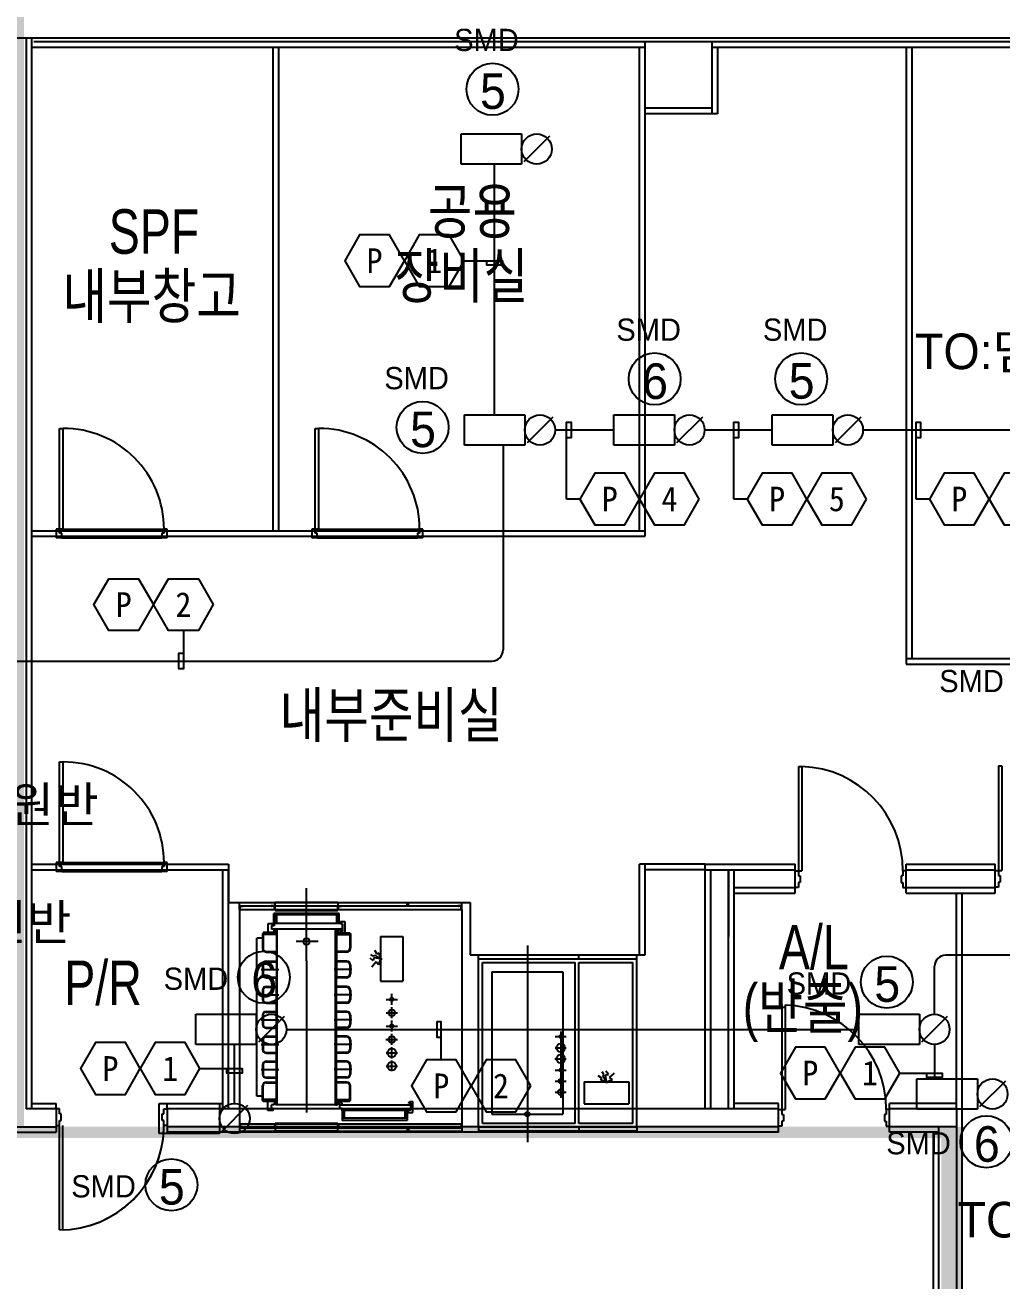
# Model space of a CAD drawing. Header units: millimetres. Extents: x 118559 to 211622, y 1329 to 63037.
# Drawn here: x 161051 to 169840, y 40748 to 52041 of the extents above; entities that cross this region are included whole.
import ezdxf
from ezdxf.enums import TextEntityAlignment as Align

# ---------------------------------------------------------------- set-up
doc = ezdxf.new("R2010")
doc.units = ezdxf.units.MM
doc.header["$LTSCALE"] = 120
doc.linetypes.add('HIDDENX2', pattern=[0.75, 0.5, -0.25])
for name, color, linetype in [('1구역', 41, 'Continuous'), ('ARCH', 9, 'Continuous'), ('DAMPER', 2, 'Continuous'), ('fire', 2, 'Continuous'), ('fire-l', 4, 'Continuous'), ('smd-f', 2, 'Continuous')]:
    doc.layers.add(name, color=color, linetype=linetype)
doc.styles.add('GHD', font='')
doc.styles.add('ghs', font='')
doc.styles.add('TT', font='')
doc.styles.add('돋움', font='')
doc.styles.get('GHD').set_extended_font_data('Dotum')
doc.styles.get('ghs').set_extended_font_data('Dotum')
doc.styles.get('TT').set_extended_font_data('Dotum')
doc.styles.get('돋움').set_extended_font_data('DotumChe')

# ---------------------------------------------------------------- blocks, each defined once
blk = doc.blocks.new('e-22-1')
at = {"layer": 'DAMPER'}
blk.add_line((-5, 1), (-1, 1), dxfattribs=at)
at = {"layer": 'fire'}
for p, q in [((-5, -1), (-5, 1)), ((-1, 1), (-1, -1)), ((0.85, 0.85), (-0.85, -0.85)), ((-1, -1), (-5, -1))]:
    blk.add_line(p, q, dxfattribs=at)
blk.add_circle((0, 0), 1, dxfattribs=at)

msp = doc.modelspace()

# ---------------------------------------------------------------- linework, layer by layer
at = {"layer": '1구역', "color": 4, "linetype": 'HIDDENX2', "ltscale": 7, "const_width": 100, "elevation": 0}
msp.add_lwpolyline([(177130.1, 40802.5), (179743.5, 40802.5), (179743.4, 44444), (194080.1, 44444.2), (194080.1, 46185.5), (200110.1, 46185.5), (200110.1, 52274.1), (160991.4, 52274.1), (160991.4, 42084.2), (169430.1, 42084.2), (169430.1, 35944.2), (167230.1, 35944.2), (167230.1, 31994.2), (177130, 31994.2), (177130.1, 40802.5)], dxfattribs=at)
at = {"layer": '1구역', "color": 3, "linetype": 'HIDDENX2', "ltscale": 7, "const_width": 100, "elevation": 0}
msp.add_lwpolyline([(153905.1, 44357), (157380.1, 44357), (157380.1, 42084.2), (169346.1, 42084.2), (169346.1, 35833), (167155.8, 35833), (167155.8, 32036.9), (160573.8, 32036.9), (160573.8, 35833), (153905.1, 35833)], close=True, dxfattribs=at)
at = {"layer": 'ARCH', "color": 9}
for p, q in [((176080.1, 51924.2, 0), (140630.1, 51924.1, 0)), ((176080.1, 51924.2, 0), (140630.1, 51924.1, 0)), ((161060.1, 51924.1, 0), (161060.1, 42294.2, 0)), ((161110.1, 42294.2, 0), (161110.1, 51924.1, 0)), ((161110.1, 51844.2, 0), (166630.1, 51844.2, 0)), ((161130.1, 51894.2, 0), (166630.1, 51894.2, 0)), ((163280.1, 51844.2, 0), (163280.1, 47494.2, 0)), ((163330.1, 51844.2, 0), (163330.1, 47494.2, 0)), ((166580.1, 47494.2, 0), (166580.1, 51844.2, 0)), ((166630.1, 47444.2, 0), (166630.1, 51894.2, 0)), ((166630.1, 51894.2, 0), (167230.1, 51894.2, 0)), ((166630.1, 51294.2, 0), (166630.1, 51894.2, 0)), ((166630.1, 51894.2, 0), (167230.1, 51894.2, 0)), ((166630.1, 51294.2, 0), (166630.1, 51894.2, 0)), ((167230.1, 51894.2, 0), (176530.1, 51894.2, 0)), ((167230.1, 51894.2, 0), (167230.1, 51244.2, 0)), ((167230.1, 51894.2, 0), (167230.1, 51294.2, 0)), ((167230.1, 51894.2, 0), (167230.1, 51294.2, 0)), ((167230.1, 51844.2, 0), (176530.1, 51844.2, 0)), ((167280.1, 51844.2, 0), (167280.1, 51244.2, 0)), ((168980.1, 51844.2, 0), (168980.1, 46294.2, 0)), ((169030.1, 51844.2, 0), (169030.1, 46344.2, 0)), ((167230.1, 51294.2, 0), (166630.1, 51294.2, 0)), ((167230.1, 51294.2, 0), (166630.1, 51294.2, 0)), ((167230.1, 51294.2, 0), (166630.1, 51294.2, 0)), ((167280.1, 51244.2, 0), (166630.1, 51244.2, 0)), ((161359.4, 47509.2, 0), (161359.4, 48414.5, 0)), ((161359.4, 48414.5, 0), (161394.7, 48414.5, 0)), ((161394.7, 47509.2, 0), (161394.7, 48414.5, 0)), ((163659.4, 47509.2, 0), (163659.4, 48414.5, 0)), ((163659.4, 48414.5, 0), (163694.7, 48414.5, 0)), ((163694.7, 47509.2, 0), (163694.7, 48414.5, 0)), ((161110.1, 47494.2, 0), (166630.1, 47494.2, 0)), ((161110.1, 47444.2, 0), (166630.1, 47444.2, 0)), ((161359.4, 47509.2, 0), (161330.1, 47509.2, 0)), ((161330.1, 47509.2, 0), (161330.1, 47429.2, 0)), ((161330.1, 47494.2, 0), (161330.1, 47444.2, 0)), ((161330.1, 47494.2, 0), (161330.1, 47444.2, 0)), ((161359.4, 47473.3, 0), (161359.4, 47509.2, 0)), ((161394.7, 47509.2, 0), (161359.4, 47509.2, 0)), ((161379.9, 47473.3, 0), (161359.4, 47473.3, 0)), ((161379.9, 47429.2, 0), (161379.9, 47473.3, 0)), ((161394.7, 47509.2, 0), (162300.7, 47509.2, 0)), ((162280.2, 47473.3, 0), (162280.2, 47429.2, 0)), ((162300.7, 47473.3, 0), (162280.2, 47473.3, 0)), ((162300.7, 47473.3, 0), (162280.2, 47473.3, 0)), ((162300.7, 47509.2, 0), (162300.7, 47473.3, 0)), ((162330.1, 47509.2, 0), (162300.7, 47509.2, 0)), ((162330.1, 47429.2, 0), (162330.1, 47509.2, 0)), ((162330.1, 47444.2, 0), (162330.1, 47494.2, 0)), ((163659.4, 47509.2, 0), (163630.1, 47509.2, 0)), ((163630.1, 47509.2, 0), (163630.1, 47429.2, 0)), ((163630.1, 47494.2, 0), (163630.1, 47444.2, 0)), ((163630.1, 47494.2, 0), (163630.1, 47444.2, 0)), ((163659.4, 47473.3, 0), (163659.4, 47509.2, 0)), ((163694.7, 47509.2, 0), (163659.4, 47509.2, 0)), ((163679.9, 47473.3, 0), (163659.4, 47473.3, 0)), ((163679.9, 47429.2, 0), (163679.9, 47473.3, 0)), ((163694.7, 47509.2, 0), (164600.7, 47509.2, 0)), ((164580.2, 47473.3, 0), (164580.2, 47429.2, 0)), ((164600.7, 47473.3, 0), (164580.2, 47473.3, 0)), ((164600.7, 47473.3, 0), (164580.2, 47473.3, 0)), ((164600.7, 47509.2, 0), (164600.7, 47473.3, 0)), ((164630.1, 47509.2, 0), (164600.7, 47509.2, 0)), ((164630.1, 47429.2, 0), (164630.1, 47509.2, 0)), ((164630.1, 47444.2, 0), (164630.1, 47494.2, 0)), ((161379.9, 47429.2, 0), (161330.1, 47429.2, 0)), ((161379.9, 47429.2, 0), (162280.2, 47429.2, 0)), ((162330.1, 47429.2, 0), (162280.2, 47429.2, 0)), ((163679.9, 47429.2, 0), (163630.1, 47429.2, 0)), ((163679.9, 47429.2, 0), (164580.2, 47429.2, 0)), ((164630.1, 47429.2, 0), (164580.2, 47429.2, 0)), ((168980.1, 46344.2, 0), (179840.1, 46344.2, 0)), ((168980.1, 46294.2, 0), (179840.1, 46294.2, 0)), ((161359.4, 44509.2, 0), (161359.4, 45414.5, 0)), ((161359.4, 45414.5, 0), (161394.7, 45414.5, 0)), ((161394.7, 44509.2, 0), (161394.7, 45414.5, 0)), ((168010.1, 45374.2, 0), (168010.1, 44434.2, 0)), ((168010.1, 45374.2, 0), (168040, 45374.2, 0)), ((168040, 45374.2, 0), (168040, 44434.2, 0)), ((169810.1, 45379.2, 0), (169810.1, 44439.2, 0)), ((169810.1, 45379.2, 0), (169840, 45379.2, 0)), ((169840, 45379.2, 0), (169840, 44439.2, 0)), ((161359.4, 44509.2, 0), (161330.1, 44509.2, 0)), ((161330.1, 44509.2, 0), (161330.1, 44429.2, 0)), ((161359.4, 44473.3, 0), (161359.4, 44509.2, 0)), ((161394.7, 44509.2, 0), (161359.4, 44509.2, 0)), ((161394.7, 44509.2, 0), (162300.7, 44509.2, 0)), ((162300.7, 44509.2, 0), (162300.7, 44473.3, 0)), ((162330.1, 44509.2, 0), (162300.7, 44509.2, 0)), ((162330.1, 44429.2, 0), (162330.1, 44509.2, 0)), ((161110.1, 44494.2, 0), (162880.1, 44494.2, 0)), ((161110.1, 44444.2, 0), (162880.1, 44444.2, 0)), ((161110.1, 44444.2, 0), (162880.1, 44444.2, 0)), ((161330.1, 44494.2, 0), (161330.1, 44444.2, 0)), ((161330.1, 44494.2, 0), (161330.1, 44444.2, 0)), ((161379.9, 44429.2, 0), (161330.1, 44429.2, 0)), ((161379.9, 44473.3, 0), (161359.4, 44473.3, 0)), ((161379.9, 44429.2, 0), (161379.9, 44473.3, 0)), ((161379.9, 44429.2, 0), (162280.2, 44429.2, 0)), ((162280.2, 44473.3, 0), (162280.2, 44429.2, 0)), ((162300.7, 44473.3, 0), (162280.2, 44473.3, 0)), ((162300.7, 44473.3, 0), (162280.2, 44473.3, 0)), ((162330.1, 44429.2, 0), (162280.2, 44429.2, 0)), ((162330.1, 44444.2, 0), (162330.1, 44494.2, 0)), ((162830.1, 42294.2, 0), (162830.1, 44444.2, 0)), ((162830.1, 42294.2, 0), (162830.1, 44444.2, 0)), ((162880.1, 44494.2, 0), (162880.1, 44152.2, 0)), ((162880.1, 42294.2, 0), (162880.1, 44444.2, 0)), ((166580.1, 43680.2, 0), (166580.1, 44494.2, 0)), ((166580.1, 43680.2, 0), (166580.1, 44494.2, 0)), ((167170.1, 44494.2, 0), (166580.1, 44494.2, 0)), ((166630.1, 43680.2, 0), (166630.1, 44494.2, 0)), ((166630.1, 43680.2, 0), (166630.1, 44494.2, 0)), ((166630.1, 43844.2, 0), (166630.1, 44444.2, 0)), ((166630.1, 43844.2, 0), (166630.1, 44444.2, 0)), ((167170.1, 44444.2, 0), (166630.1, 44444.2, 0)), ((167170.1, 44494.2, 0), (167980.1, 44494.2, 0)), ((167170.1, 42294.2, 0), (167170.1, 44494.2, 0)), ((167170.1, 44444.2, 0), (167980.1, 44444.2, 0)), ((167220.1, 42294.2, 0), (167220.1, 44444.2, 0)), ((167380.1, 42294.2, 0), (167380.1, 44444.2, 0)), ((167380.1, 44444.2, 0), (167380.1, 43844.2, 0)), ((167380.1, 44444.2, 0), (167380.1, 43844.2, 0)), ((167430.1, 42294.2, 0), (167430.1, 44444.2, 0)), ((167980.1, 44234.2, 0), (167980.1, 44494.2, 0)), ((167980.1, 44279.2, 0), (167980.1, 44439.2, 0)), ((167980.1, 44434.2, 0), (168010.1, 44434.2, 0)), ((168010.1, 44434.2, 0), (168040, 44434.2, 0)), ((168010.1, 44434.2, 0), (168010.1, 44389.2, 0)), ((168010.1, 44389.2, 0), (168025.1, 44389.2, 0)), ((168025.1, 44389.2, 0), (168025.1, 44329.2, 0)), ((168950.1, 44389.2, 0), (168935.1, 44389.2, 0)), ((168935.1, 44389.2, 0), (168935.1, 44329.2, 0)), ((168980.1, 44434.2, 0), (168950.1, 44434.2, 0)), ((168950.1, 44434.2, 0), (168950.1, 44389.2, 0)), ((168980.1, 44494.2, 0), (169780.1, 44494.2, 0)), ((168980.1, 44234.2, 0), (168980.1, 44494.2, 0)), ((168980.1, 44444.2, 0), (169780.1, 44444.2, 0)), ((168980.1, 44279.2, 0), (168980.1, 44439.2, 0)), ((169780.1, 44234.2, 0), (169780.1, 44494.2, 0)), ((169780.1, 44284.2, 0), (169780.1, 44444.2, 0)), ((169780.1, 44439.2, 0), (169810.1, 44439.2, 0)), ((169810.1, 44439.2, 0), (169840, 44439.2, 0)), ((169810.1, 44439.2, 0), (169810.1, 44394.2, 0)), ((169810.1, 44394.2, 0), (169825.1, 44394.2, 0)), ((169825.1, 44394.2, 0), (169825.1, 44334.2, 0)), ((163582.6, 43627.4, 0), (163582.6, 44278.3, 0)), ((167430.1, 44284.2, 0), (167980.1, 44284.2, 0)), ((168010.1, 44284.2, 0), (167980.1, 44284.2, 0)), ((168025.1, 44329.2, 0), (168010.1, 44329.2, 0)), ((168010.1, 44329.2, 0), (168010.1, 44284.2, 0)), ((168935.1, 44329.2, 0), (168950.1, 44329.2, 0)), ((168950.1, 44329.2, 0), (168950.1, 44284.2, 0)), ((168950.1, 44284.2, 0), (168980.1, 44284.2, 0)), ((168980.1, 44284.2, 0), (169780.1, 44284.2, 0)), ((169810.1, 44289.2, 0), (169780.1, 44289.2, 0)), ((169825.1, 44334.2, 0), (169810.1, 44334.2, 0)), ((169810.1, 44334.2, 0), (169810.1, 44289.2, 0)), ((167430.1, 44234.2, 0), (167980.1, 44234.2, 0)), ((168980.1, 44234.2, 0), (169780.1, 44234.2, 0)), ((169430.1, 42294.2, 0), (169430.1, 44234.2, 0)), ((169480.1, 44234.2, 0), (169480.1, 34894.2, 0)), ((162880.1, 44152.2, 0), (165055.1, 44152.2, 0)), ((162980.1, 44087.2, 0), (162980.1, 44152.2, 0)), ((162980.1, 44152.2, 0), (163300.1, 44152.2, 0)), ((162980.1, 44087.2, 0), (162980.1, 44122.2, 0)), ((162980.1, 44122.2, 0), (163015.1, 44122.2, 0)), ((162980.1, 44087.2, 0), (164980.1, 44087.2, 0)), ((162980.1, 44087.2, 0), (162980.1, 42159.2, 0)), ((162985.1, 44092.2, 0), (162985.1, 44117.2, 0)), ((162985.1, 44117.2, 0), (163010.1, 44117.2, 0)), ((163015.1, 44122.2, 0), (164930.1, 44122.2, 0)), ((163300.1, 44122.2, 0), (163265.1, 44122.2, 0)), ((163295.1, 44117.2, 0), (163270.1, 44117.2, 0)), ((163290.1, 43941.7, 0), (163290.1, 44051.7, 0)), ((163876.1, 44051.7, 0), (163290.1, 44051.7, 0)), ((163291.6, 43941.7, 0), (163291.6, 44050.2, 0)), ((163874.6, 44050.2, 0), (163291.6, 44050.2, 0)), ((163295.1, 44092.2, 0), (163295.1, 44117.2, 0)), ((163300.1, 44079.2, 0), (163300.1, 44152.2, 0)), ((163865.1, 44152.2, 0), (163300.1, 44152.2, 0)), ((163300.1, 44087.2, 0), (163300.1, 44122.2, 0)), ((163300.1, 44079.2, 0), (163865.1, 44079.2, 0)), ((163865.1, 44152.2, 0), (163865.1, 44079.2, 0)), ((163865.1, 44152.2, 0), (164487.6, 44152.2, 0)), ((163865.1, 44087.2, 0), (163865.1, 44122.2, 0)), ((163865.1, 44122.2, 0), (163900.1, 44122.2, 0)), ((163870.1, 44092.2, 0), (163870.1, 44117.2, 0)), ((163870.1, 44117.2, 0), (163895.1, 44117.2, 0)), ((163874.6, 43960.7, 0), (163874.6, 44050.2, 0)), ((163876.1, 43960.7, 0), (163876.1, 44051.7, 0)), ((164487.6, 44122.2, 0), (164487.6, 44152.2, 0)), ((164500.1, 44152.2, 0), (164980.1, 44152.2, 0)), ((164500.1, 44122.2, 0), (164500.1, 44152.2, 0)), ((164930.1, 44122.2, 0), (164980.1, 44122.2, 0)), ((164980.1, 44122.2, 0), (164945.1, 44122.2, 0)), ((164975.1, 44117.2, 0), (164950.1, 44117.2, 0)), ((164975.1, 44092.2, 0), (164975.1, 44117.2, 0)), ((164980.1, 44087.2, 0), (164980.1, 44152.2, 0)), ((164980.1, 44087.2, 0), (164980.1, 44122.2, 0)), ((164980.1, 44087.2, 0), (164980.1, 42159.2, 0)), ((165055.1, 44152.2, 0), (165055.1, 43680.2, 0)), ((163281.6, 43959.7, 0), (163234.1, 43959.7, 0)), ((163234.1, 43959.7, 0), (163234.1, 43880.7, 0)), ((163266.6, 43942.7, 0), (163266.6, 43909.7, 0)), ((163281.6, 43942.7, 0), (163266.6, 43942.7, 0)), ((163291.6, 43941.7, 0), (163268.6, 43941.7, 0)), ((163268.6, 43941.7, 0), (163268.6, 43911.7, 0)), ((163281.6, 43959.7, 0), (163281.6, 43942.7, 0)), ((163291.6, 43960.7, 0), (163291.6, 44040.7, 0)), ((163874.6, 44040.7, 0), (163291.6, 44040.7, 0)), ((163887.6, 43960.7, 0), (163291.6, 43960.7, 0)), ((163291.6, 43960.7, 0), (163291.6, 43941.7, 0)), ((163301.6, 44040.7, 0), (163301.6, 43960.7, 0)), ((163311.6, 44040.7, 0), (163301.6, 44040.7, 0)), ((163311.6, 44040.7, 0), (163311.6, 43960.7, 0)), ((163854.6, 43960.7, 0), (163854.6, 44040.7, 0)), ((163864.6, 44040.7, 0), (163854.6, 44040.7, 0)), ((163864.6, 43960.7, 0), (163864.6, 44040.7, 0)), ((163874.6, 43960.7, 0), (163874.6, 44040.7, 0)), ((163887.6, 43979.7, 0), (163887.6, 43957.7, 0)), ((163887.6, 43979.7, 0), (163927.6, 43979.7, 0)), ((163887.6, 43957.7, 0), (163887.6, 43960.7, 0)), ((163907.6, 43957.7, 0), (163887.6, 43957.7, 0)), ((163907.6, 43957.7, 0), (163887.6, 43957.7, 0)), ((163907.6, 43957.7, 0), (163907.6, 43893.7, 0)), ((163907.6, 43911.7, 0), (163907.6, 43957.7, 0)), ((163927.6, 43979.7, 0), (163927.6, 43879.7, 0)), ((163186.1, 43830.7, 0), (163136.1, 43830.7, 0)), ((163136.1, 42409.7, 0), (163136.1, 43830.7, 0)), ((163186.1, 43870.7, 0), (163186.1, 43738.7, 0)), ((163192.1, 43870.7, 0), (163186.1, 43870.7, 0)), ((163192.1, 43880.7, 0), (163192.1, 43861.7, 0)), ((163312.1, 43880.7, 0), (163192.1, 43880.7, 0)), ((163192.1, 43870.7, 0), (163192.1, 43738.7, 0)), ((163312.1, 43861.7, 0), (163192.1, 43861.7, 0)), ((163312.1, 43880.7, 0), (163234.1, 43880.7, 0)), ((163291.3, 43909.7, 0), (163266.6, 43909.7, 0)), ((163907.6, 43911.7, 0), (163268.6, 43911.7, 0)), ((163291.3, 43892.7, 0), (163291.3, 43909.7, 0)), ((163303.8, 43892.7, 0), (163291.3, 43892.7, 0)), ((163312.1, 43909.7, 0), (163303.8, 43909.7, 0)), ((163303.8, 43892.7, 0), (163303.8, 43909.7, 0)), ((163320.1, 43909.7, 0), (163312.1, 43909.7, 0)), ((163312.1, 43909.7, 0), (163312.1, 43475, 0)), ((163312.1, 43909.7, 0), (163312.1, 43880.7, 0)), ((163312.1, 43880.7, 0), (163312.1, 43861.7, 0)), ((163845.1, 43909.7, 0), (163320.1, 43909.7, 0)), ((163320.1, 42330.7, 0), (163320.1, 43909.7, 0)), ((163845.1, 43909.7, 0), (163853.1, 43909.7, 0)), ((163845.1, 42330.7, 0), (163845.1, 43909.7, 0)), ((163853.1, 43909.7, 0), (163853.1, 43475, 0)), ((163853.1, 43909.7, 0), (163853.1, 43880.7, 0)), ((163853.1, 43909.7, 0), (163861.3, 43909.7, 0)), ((163853.1, 43880.7, 0), (163888.6, 43880.7, 0)), ((163853.1, 43880.7, 0), (163853.1, 43861.7, 0)), ((163853.1, 43880.7, 0), (163896.6, 43880.7, 0)), ((163853.1, 43861.7, 0), (163973.1, 43861.7, 0)), ((163861.3, 43892.7, 0), (163861.3, 43909.7, 0)), ((163861.3, 43892.7, 0), (163873.8, 43892.7, 0)), ((163873.8, 43909.7, 0), (163904.6, 43909.7, 0)), ((163873.8, 43892.7, 0), (163873.8, 43909.7, 0)), ((163888.6, 43894.7, 0), (163888.6, 43880.7, 0)), ((163888.6, 43894.7, 0), (163904.6, 43894.7, 0)), ((163891.6, 43893.7, 0), (163891.6, 43887.7, 0)), ((163891.6, 43893.7, 0), (163907.6, 43893.7, 0)), ((163891.6, 43887.7, 0), (163899.6, 43879.7, 0)), ((163896.6, 43880.7, 0), (163896.6, 43876.7, 0)), ((163896.6, 43876.7, 0), (163973.1, 43876.7, 0)), ((163899.6, 43879.7, 0), (163927.6, 43879.7, 0)), ((163904.6, 43909.7, 0), (163904.6, 43894.7, 0)), ((163973.1, 43876.7, 0), (163973.1, 43861.7, 0)), ((163973.1, 43870.7, 0), (163973.1, 43738.7, 0)), ((163973.1, 43870.7, 0), (163979.1, 43870.7, 0)), ((163979.1, 43870.7, 0), (163979.1, 43738.7, 0)), ((164250, 43844, 0), (164450, 43844, 0)), ((164250, 43844, 0), (164250, 43444, 0)), ((164450, 43844, 0), (164450, 43444, 0)), ((163220.1, 43710.7, 0), (163312.1, 43710.7, 0)), ((163687.4, 43799.3, 0), (163489.8, 43799.3, 0)), ((163945.1, 43710.7, 0), (163853.1, 43710.7, 0)), ((164218.2, 43684.8, 0), (164196.3, 43717.7, 0)), ((165570.1, 43765.3, 0), (165570.1, 41994.4, 0)), ((163220.1, 43704.7, 0), (163312.1, 43704.7, 0)), ((163220.1, 43624.2, 0), (163312.1, 43624.2, 0)), ((163220.1, 43618.2, 0), (163312.1, 43618.2, 0)), ((163582.6, 43627.4, 0), (163582.6, 42261.9, 0)), ((163945.1, 43704.7, 0), (163853.1, 43704.7, 0)), ((163945.1, 43624.2, 0), (163853.1, 43624.2, 0)), ((163945.1, 43618.2, 0), (163853.1, 43618.2, 0)), ((164184.1, 43626.5, 0), (164154.9, 43650.8, 0)), ((164184.1, 43669, 0), (164161, 43682.4, 0)), ((164210.9, 43616.7, 0), (164171.9, 43570.5, 0)), ((164204.8, 43673.9, 0), (164184.1, 43669, 0)), ((164187.8, 43652, 0), (164184.1, 43626.5, 0)), ((164250.1, 43644.2, 0), (164187.8, 43652, 0)), ((164250.1, 43644.2, 0), (164204.8, 43673.9, 0)), ((164230.3, 43591.2, 0), (164210.9, 43616.7, 0)), ((164235.2, 43694.6, 0), (164218.2, 43684.8, 0)), ((164250.1, 43644.2, 0), (164230.3, 43591.2, 0)), ((164250.1, 43644.2, 0), (164235.2, 43694.6, 0)), ((164250, 43644, 0), (164262.5, 43644, 0)), ((165055.1, 43680.2, 0), (166630.1, 43680.2, 0)), ((165130.1, 42129.2, 0), (165130.1, 43680.2, 0)), ((165130.1, 43680.2, 0), (166554.1, 43680.2, 0)), ((165130.1, 43645.2, 0), (166554.1, 43645.2, 0)), ((165165.1, 42164.2, 0), (165165.1, 43610.2, 0)), ((165165.1, 43610.2, 0), (165999.1, 43610.2, 0)), ((165999.1, 42164.2, 0), (165999.1, 43610.2, 0)), ((166034.1, 43645.2, 0), (166034.1, 43680.2, 0)), ((166034.1, 42164.2, 0), (166034.1, 43610.2, 0)), ((166034.1, 43610.2, 0), (166519.1, 43610.2, 0)), ((166519.1, 42164.2, 0), (166519.1, 43610.2, 0)), ((166554.1, 42129.2, 0), (166554.1, 43680.2, 0)), ((163174, 43549.2, 0), (163333.2, 43549.2, 0)), ((163186.1, 43590.2, 0), (163186.1, 43508.2, 0)), ((163192.1, 43590.2, 0), (163192.1, 43508.2, 0)), ((163991.1, 43549.2, 0), (163831.9, 43549.2, 0)), ((163973.1, 43590.2, 0), (163973.1, 43508.2, 0)), ((163979.1, 43590.2, 0), (163979.1, 43508.2, 0)), ((165250.1, 43526.3, 0), (165250.1, 42248.1, 0)), ((165250.1, 43526.3, 0), (165890.1, 43526.3, 0)), ((165890.1, 43526.3, 0), (165890.1, 42246.3, 0)), ((163220.1, 43480.2, 0), (163312.1, 43480.2, 0)), ((163220.1, 43474.2, 0), (163312.1, 43474.2, 0)), ((163220.1, 43395.2, 0), (163312.1, 43395.2, 0)), ((163220.1, 43389.2, 0), (163312.1, 43389.2, 0)), ((163312.1, 42330.7, 0), (163312.1, 43475, 0)), ((163945.1, 43480.2, 0), (163853.1, 43480.2, 0)), ((163853.1, 42330.7, 0), (163853.1, 43475, 0)), ((163945.1, 43474.2, 0), (163853.1, 43474.2, 0)), ((163945.1, 43395.2, 0), (163853.1, 43395.2, 0)), ((163945.1, 43389.2, 0), (163853.1, 43389.2, 0)), ((164250, 43444, 0), (164450, 43444, 0)), ((163174, 43320.2, 0), (163333.2, 43320.2, 0)), ((163186.1, 43361.2, 0), (163186.1, 43279.2, 0)), ((163192.1, 43361.2, 0), (163192.1, 43279.2, 0)), ((163991.1, 43320.2, 0), (163831.9, 43320.2, 0)), ((163973.1, 43361.2, 0), (163973.1, 43279.2, 0)), ((163979.1, 43361.2, 0), (163979.1, 43279.2, 0)), ((164300.1, 43279.2, 0), (164400.1, 43279.2, 0)), ((164350.1, 43229.2, 0), (164350.1, 43329.2, 0)), ((163220.1, 43251.2, 0), (163312.1, 43251.2, 0)), ((163220.1, 43245.2, 0), (163312.1, 43245.2, 0)), ((163220.1, 43171.2, 0), (163312.1, 43171.2, 0)), ((163220.1, 43165.2, 0), (163312.1, 43165.2, 0)), ((163945.1, 43251.2, 0), (163853.1, 43251.2, 0)), ((163945.1, 43245.2, 0), (163853.1, 43245.2, 0)), ((163945.1, 43171.2, 0), (163853.1, 43171.2, 0)), ((163945.1, 43165.2, 0), (163853.1, 43165.2, 0)), ((164300.1, 43159.2, 0), (164400.1, 43159.2, 0)), ((164350.1, 43109.2, 0), (164350.1, 43209.2, 0)), ((167860.1, 43229.2, 0), (167860.1, 42289.2, 0)), ((167860.1, 43209.2, 0), (167890, 43209.2, 0)), ((167890, 43229.2, 0), (167890, 42289.2, 0)), ((163174, 43096.2, 0), (163333.2, 43096.2, 0)), ((163186.1, 43137.2, 0), (163186.1, 43055.2, 0)), ((163192.1, 43137.2, 0), (163192.1, 43055.2, 0)), ((163991.1, 43096.2, 0), (163831.9, 43096.2, 0)), ((163973.1, 43137.2, 0), (163973.1, 43055.2, 0)), ((163979.1, 43137.2, 0), (163979.1, 43055.2, 0)), ((164300.1, 43039.2, 0), (164400.1, 43039.2, 0)), ((164350.1, 42989.2, 0), (164350.1, 43089.2, 0)), ((163220.1, 43027.2, 0), (163312.1, 43027.2, 0)), ((163220.1, 43021.2, 0), (163312.1, 43021.2, 0)), ((163220.1, 42947.2, 0), (163312.1, 42947.2, 0)), ((163220.1, 42941.2, 0), (163312.1, 42941.2, 0)), ((163945.1, 43027.2, 0), (163853.1, 43027.2, 0)), ((163945.1, 43021.2, 0), (163853.1, 43021.2, 0)), ((163945.1, 42947.2, 0), (163853.1, 42947.2, 0)), ((163945.1, 42941.2, 0), (163853.1, 42941.2, 0)), ((164295.8, 42919.2, 0), (164400.1, 42919.2, 0)), ((164350.1, 42869.2, 0), (164350.1, 42969.2, 0)), ((165820.1, 42944.2, 0), (165920.1, 42944.2, 0)), ((165870.1, 42989.7, 0), (165870.1, 42894.2, 0)), ((163174, 42872.2, 0), (163333.2, 42872.2, 0)), ((163186.1, 42913.2, 0), (163186.1, 42831.2, 0)), ((163192.1, 42913.2, 0), (163192.1, 42831.2, 0)), ((163220.1, 42803.2, 0), (163312.1, 42803.2, 0)), ((163991.1, 42872.2, 0), (163831.9, 42872.2, 0)), ((163945.1, 42803.2, 0), (163853.1, 42803.2, 0)), ((163973.1, 42913.2, 0), (163973.1, 42831.2, 0)), ((163979.1, 42913.2, 0), (163979.1, 42831.2, 0)), ((164350.1, 42749.2, 0), (164350.1, 42849.2, 0)), ((165820.1, 42844.2, 0), (165920.1, 42844.2, 0)), ((165870.1, 42894.2, 0), (165870.1, 42794.2, 0)), ((163220.1, 42797.2, 0), (163312.1, 42797.2, 0)), ((163220.1, 42723.2, 0), (163312.1, 42723.2, 0)), ((163220.1, 42717.2, 0), (163312.1, 42717.2, 0)), ((163945.1, 42797.2, 0), (163853.1, 42797.2, 0)), ((163945.1, 42723.2, 0), (163853.1, 42723.2, 0)), ((163945.1, 42717.2, 0), (163853.1, 42717.2, 0)), ((164300.1, 42799.2, 0), (164400.1, 42799.2, 0)), ((164350.1, 42633.7, 0), (164350.1, 42729.2, 0)), ((165815.8, 42744.2, 0), (165920.1, 42744.2, 0)), ((165870.1, 42794.2, 0), (165870.1, 42694.2, 0)), ((165870.1, 42694.2, 0), (165870.1, 42594.2, 0)), ((163174, 42648.2, 0), (163333.2, 42648.2, 0)), ((163186.1, 42689.2, 0), (163186.1, 42607.2, 0)), ((163192.1, 42689.2, 0), (163192.1, 42607.2, 0)), ((163220.1, 42579.2, 0), (163312.1, 42579.2, 0)), ((163991.1, 42648.2, 0), (163831.9, 42648.2, 0)), ((163945.1, 42579.2, 0), (163853.1, 42579.2, 0)), ((163973.1, 42689.2, 0), (163973.1, 42607.2, 0)), ((163979.1, 42689.2, 0), (163979.1, 42607.2, 0)), ((164300.1, 42679.2, 0), (164400.1, 42679.2, 0)), ((165820.1, 42644.2, 0), (165920.1, 42644.2, 0)), ((165870.1, 42594.2, 0), (165870.1, 42494.2, 0)), ((166241.2, 42571, 0), (166208.4, 42592.9, 0)), ((166257, 42605.1, 0), (166243.6, 42628.2, 0)), ((166252.2, 42584.4, 0), (166257, 42605.1, 0)), ((166281.8, 42539.1, 0), (166252.2, 42584.4, 0)), ((166274.1, 42601.4, 0), (166299.6, 42605.1, 0)), ((166281.8, 42539.1, 0), (166274.1, 42601.4, 0)), ((166299.6, 42605.1, 0), (166275.3, 42634.3, 0)), ((166309.3, 42578.3, 0), (166355.6, 42617.2, 0)), ((166334.9, 42558.9, 0), (166309.3, 42578.3, 0)), ((163186.1, 42369.7, 0), (163186.1, 42501.7, 0)), ((163192.1, 42369.7, 0), (163192.1, 42501.7, 0)), ((163220.1, 42573.2, 0), (163312.1, 42573.2, 0)), ((163220.1, 42535.7, 0), (163312.1, 42535.7, 0)), ((163220.1, 42529.7, 0), (163312.1, 42529.7, 0)), ((163945.1, 42573.2, 0), (163853.1, 42573.2, 0)), ((163945.1, 42535.7, 0), (163853.1, 42535.7, 0)), ((163945.1, 42529.7, 0), (163853.1, 42529.7, 0)), ((163973.1, 42369.7, 0), (163973.1, 42501.7, 0)), ((163979.1, 42369.7, 0), (163979.1, 42501.7, 0)), ((165820.1, 42544.2, 0), (165920.1, 42544.2, 0)), ((165870.1, 42494.2, 0), (165870.1, 42394.2, 0)), ((166082.1, 42539.2, 0), (166082.1, 42339.2, 0)), ((166082.1, 42539.2, 0), (166482.1, 42539.2, 0)), ((166231.5, 42554, 0), (166241.2, 42571, 0)), ((166281.8, 42539.1, 0), (166231.5, 42554, 0)), ((166281.8, 42539.1, 0), (166334.9, 42558.9, 0)), ((166282.1, 42539.2, 0), (166282.1, 42526.6, 0)), ((166482.1, 42539.2, 0), (166482.1, 42339.2, 0)), ((163186.1, 42409.7, 0), (163136.1, 42409.7, 0)), ((163192.1, 42369.7, 0), (163186.1, 42369.7, 0)), ((163192.1, 42359.7, 0), (163192.1, 42378.7, 0)), ((163312.1, 42378.7, 0), (163192.1, 42378.7, 0)), ((163312.1, 42359.7, 0), (163192.1, 42359.7, 0)), ((163234.1, 42280.7, 0), (163234.1, 42359.7, 0)), ((163312.1, 42359.7, 0), (163234.1, 42359.7, 0)), ((163312.1, 42359.7, 0), (163312.1, 42378.7, 0)), ((163312.1, 42330.7, 0), (163312.1, 42359.7, 0)), ((163853.1, 42359.7, 0), (163853.1, 42378.7, 0)), ((163853.1, 42378.7, 0), (163973.1, 42378.7, 0)), ((163853.1, 42330.7, 0), (163853.1, 42359.7, 0)), ((163853.1, 42359.7, 0), (163888.6, 42359.7, 0)), ((163853.1, 42359.7, 0), (163896.6, 42359.7, 0)), ((163888.6, 42345.7, 0), (163888.6, 42359.7, 0)), ((163896.6, 42363.7, 0), (163973.1, 42363.7, 0)), ((163896.6, 42359.7, 0), (163896.6, 42363.7, 0)), ((163973.1, 42363.7, 0), (163973.1, 42378.7, 0)), ((163973.1, 42369.7, 0), (163979.1, 42369.7, 0)), ((164504.7, 42352.7, 0), (164512.7, 42360.7, 0)), ((164504.7, 42346.7, 0), (164504.7, 42352.7, 0)), ((164512.7, 42360.7, 0), (164540.7, 42360.7, 0)), ((164540.7, 42260.7, 0), (164540.7, 42360.7, 0)), ((165820.1, 42444.2, 0), (165920.1, 42444.2, 0)), ((161330.1, 42294.2, 0), (161060.1, 42294.2, 0)), ((161060.1, 42294.2, 0), (161060.1, 42294.2, 0)), ((161110.1, 42344.2, 0), (161330.1, 42344.2, 0)), ((161110.1, 42344.2, 0), (161330.1, 42344.2, 0)), ((161330.1, 42294.2, 0), (161330.1, 42344.2, 0)), ((161330.1, 42295.9, 0), (161330.1, 42145.9, 0)), ((161360.1, 42295.9, 0), (161330.1, 42295.9, 0)), ((161330.1, 42295.9, 0), (161330.1, 42134.2, 0)), ((161360.1, 42295.9, 0), (161330.1, 42295.9, 0)), ((161360.1, 42250.9, 0), (161360.1, 42295.9, 0)), ((161360.1, 42250.9, 0), (161360.1, 42295.9, 0)), ((161375.1, 42250.9, 0), (161360.1, 42250.9, 0)), ((161375.1, 42250.9, 0), (161360.1, 42250.9, 0)), ((161375.1, 42190.9, 0), (161375.1, 42250.9, 0)), ((161375.1, 42190.9, 0), (161375.1, 42250.9, 0)), ((162285.1, 42190.9, 0), (162285.1, 42250.9, 0)), ((162285.1, 42250.9, 0), (162300.1, 42250.9, 0)), ((162285.1, 42190.9, 0), (162285.1, 42250.9, 0)), ((162285.1, 42250.9, 0), (162300.1, 42250.9, 0)), ((162300.1, 42250.9, 0), (162300.1, 42295.9, 0)), ((162300.1, 42295.9, 0), (162330.1, 42295.9, 0)), ((162300.1, 42250.9, 0), (162300.1, 42295.9, 0)), ((162300.1, 42295.9, 0), (162330.1, 42295.9, 0)), ((162330.1, 42344.2, 0), (162830.1, 42344.2, 0)), ((162330.1, 42294.2, 0), (162330.1, 42344.2, 0)), ((167830.1, 42294.2, 0), (162330.1, 42294.2, 0)), ((162330.1, 42294.2, 0), (162330.1, 42134.2, 0)), ((163281.6, 42280.7, 0), (163234.1, 42280.7, 0)), ((163291.3, 42330.7, 0), (163266.6, 42330.7, 0)), ((163266.6, 42297.7, 0), (163266.6, 42330.7, 0)), ((163281.6, 42297.7, 0), (163266.6, 42297.7, 0)), ((163281.6, 42280.7, 0), (163281.6, 42297.7, 0)), ((163291.3, 42347.7, 0), (163291.3, 42330.7, 0)), ((163303.8, 42347.7, 0), (163291.3, 42347.7, 0)), ((163303.8, 42347.7, 0), (163303.8, 42330.7, 0)), ((163312.1, 42330.7, 0), (163303.8, 42330.7, 0)), ((163320.1, 42330.7, 0), (163312.1, 42330.7, 0)), ((163845.1, 42330.7, 0), (163320.1, 42330.7, 0)), ((163845.1, 42330.7, 0), (163853.1, 42330.7, 0)), ((163853.1, 42330.7, 0), (163861.3, 42330.7, 0)), ((163861.3, 42347.7, 0), (163861.3, 42330.7, 0)), ((163861.3, 42347.7, 0), (163873.8, 42347.7, 0)), ((163873.8, 42347.7, 0), (163873.8, 42330.7, 0)), ((163873.8, 42330.7, 0), (163904.6, 42330.7, 0)), ((163881.7, 42298.7, 0), (163881.7, 42328.7, 0)), ((164520.7, 42328.7, 0), (163881.7, 42328.7, 0)), ((163904.7, 42298.7, 0), (163881.7, 42298.7, 0)), ((163888.6, 42345.7, 0), (163904.6, 42345.7, 0)), ((163903.2, 42298.7, 0), (163903.2, 42188.7, 0)), ((163904.6, 42330.7, 0), (163904.6, 42345.7, 0)), ((163904.7, 42279.7, 0), (163904.7, 42298.7, 0)), ((163904.7, 42298.7, 0), (163904.7, 42190.2, 0)), ((163904.7, 42289.7, 0), (163904.7, 42209.7, 0)), ((164500.7, 42279.7, 0), (163904.7, 42279.7, 0)), ((163914.7, 42209.7, 0), (163914.7, 42279.7, 0)), ((163924.7, 42209.7, 0), (163924.7, 42279.7, 0)), ((164467.7, 42279.7, 0), (164467.7, 42209.7, 0)), ((164477.7, 42279.7, 0), (164477.7, 42209.7, 0)), ((164487.7, 42279.7, 0), (164487.7, 42190.2, 0)), ((164489.2, 42279.7, 0), (164489.2, 42188.7, 0)), ((164520.7, 42282.7, 0), (164500.7, 42282.7, 0)), ((164500.7, 42260.7, 0), (164500.7, 42282.7, 0)), ((164520.7, 42282.7, 0), (164500.7, 42282.7, 0)), ((164500.7, 42282.7, 0), (164500.7, 42279.7, 0)), ((164500.7, 42260.7, 0), (164540.7, 42260.7, 0)), ((164504.7, 42346.7, 0), (164520.7, 42346.7, 0)), ((164520.7, 42282.7, 0), (164520.7, 42346.7, 0)), ((164520.7, 42328.7, 0), (164520.7, 42282.7, 0)), ((165250.1, 42248.1, 0), (165890.1, 42246.3, 0)), ((166082.1, 42339.2, 0), (166482.1, 42339.2, 0)), ((167830.1, 42344.2, 0), (167430.1, 42344.2, 0)), ((167830.1, 42294.2, 0), (167830.1, 42344.2, 0)), ((167830.1, 42134.2, 0), (167830.1, 42294.2, 0)), ((167830.1, 42289.2, 0), (167860.1, 42289.2, 0)), ((167860.1, 42289.2, 0), (167890, 42289.2, 0)), ((167860.1, 42289.2, 0), (167860.1, 42244.2, 0)), ((167860.1, 42244.2, 0), (167875.1, 42244.2, 0)), ((167875.1, 42244.2, 0), (167875.1, 42184.2, 0)), ((168800.1, 42244.2, 0), (168785.1, 42244.2, 0)), ((168785.1, 42244.2, 0), (168785.1, 42184.2, 0)), ((168830.1, 42289.2, 0), (168800.1, 42289.2, 0)), ((168800.1, 42289.2, 0), (168800.1, 42244.2, 0)), ((169430.1, 42344.2, 0), (168830.1, 42344.2, 0)), ((168830.1, 42294.2, 0), (168830.1, 42344.2, 0)), ((169430.1, 42294.2, 0), (168830.1, 42294.2, 0)), ((168830.1, 42134.2, 0), (168830.1, 42294.2, 0)), ((169430.1, 42294.2, 0), (169430.1, 35734.2, 0)), ((169430.1, 42294.2, 0), (169430.1, 35734.2, 0)), ((160900.1, 42134.2, 0), (161330.1, 42134.2, 0)), ((161330.1, 42145.9, 0), (161360.1, 42145.9, 0)), ((161330.1, 42145.9, 0), (161360.1, 42145.9, 0)), ((161330.1, 42134.2, 0), (161330.1, 42084.2, 0)), ((161360.1, 42145.9, 0), (161360.1, 42190.9, 0)), ((161360.1, 42190.9, 0), (161375.1, 42190.9, 0)), ((161360.1, 42145.9, 0), (161360.1, 42190.9, 0)), ((161360.1, 42190.9, 0), (161375.1, 42190.9, 0)), ((161360.1, 41205.9, 0), (161360.1, 42145.9, 0)), ((161360.1, 41205.9, 0), (161360.1, 42145.9, 0)), ((161390, 41205.9, 0), (161390, 42145.9, 0)), ((161390, 41205.9, 0), (161390, 42145.9, 0)), ((162300.1, 42190.9, 0), (162285.1, 42190.9, 0)), ((162300.1, 42190.9, 0), (162285.1, 42190.9, 0)), ((162300.1, 42145.9, 0), (162300.1, 42190.9, 0)), ((162300.1, 42145.9, 0), (162300.1, 42190.9, 0)), ((162330.1, 42145.9, 0), (162300.1, 42145.9, 0)), ((162330.1, 42145.9, 0), (162300.1, 42145.9, 0)), ((162330.1, 42134.2, 0), (162330.1, 42084.2, 0)), ((167830.1, 42134.2, 0), (162330.1, 42134.2, 0)), ((162980.1, 42159.2, 0), (162980.1, 42094.2, 0)), ((162980.1, 42159.2, 0), (164980.1, 42159.2, 0)), ((162985.1, 42154.2, 0), (162985.1, 42129.2, 0)), ((162985.1, 42129.2, 0), (163010.1, 42129.2, 0)), ((163295.1, 42129.2, 0), (163270.1, 42129.2, 0)), ((163295.1, 42154.2, 0), (163295.1, 42129.2, 0)), ((163300.1, 42167.2, 0), (163300.1, 42094.2, 0)), ((163300.1, 42167.2, 0), (163865.1, 42167.2, 0)), ((163300.1, 42159.2, 0), (163300.1, 42124.2, 0)), ((163865.1, 42094.2, 0), (163865.1, 42167.2, 0)), ((163865.1, 42159.2, 0), (163865.1, 42124.2, 0)), ((163870.1, 42154.2, 0), (163870.1, 42129.2, 0)), ((163870.1, 42129.2, 0), (163895.1, 42129.2, 0)), ((164489.2, 42188.7, 0), (163903.2, 42188.7, 0)), ((164487.7, 42209.7, 0), (163904.7, 42209.7, 0)), ((164487.7, 42190.2, 0), (163904.7, 42190.2, 0)), ((163924.7, 42209.7, 0), (163914.7, 42209.7, 0)), ((164477.7, 42209.7, 0), (164467.7, 42209.7, 0)), ((164975.1, 42129.2, 0), (164950.1, 42129.2, 0)), ((164975.1, 42154.2, 0), (164975.1, 42129.2, 0)), ((164980.1, 42159.2, 0), (164980.1, 42094.2, 0)), ((164980.1, 42159.2, 0), (164980.1, 42124.2, 0)), ((164980.1, 42129.2, 0), (164980.1, 42094.2, 0)), ((166554.1, 42129.2, 0), (165130.1, 42129.2, 0)), ((165130.1, 42129.2, 0), (165130.1, 42094.2, 0)), ((165999.1, 42164.2, 0), (165165.1, 42164.2, 0)), ((166519.1, 42164.2, 0), (166034.1, 42164.2, 0)), ((166034.1, 42129.2, 0), (166034.1, 42094.2, 0)), ((166554.1, 42129.2, 0), (166554.1, 42094.2, 0)), ((167860.1, 42139.2, 0), (167830.1, 42139.2, 0)), ((167830.1, 42084.2, 0), (167830.1, 42134.2, 0)), ((167875.1, 42184.2, 0), (167860.1, 42184.2, 0)), ((167860.1, 42184.2, 0), (167860.1, 42139.2, 0)), ((168785.1, 42184.2, 0), (168800.1, 42184.2, 0)), ((168800.1, 42184.2, 0), (168800.1, 42139.2, 0)), ((168800.1, 42139.2, 0), (168830.1, 42139.2, 0)), ((169430.1, 42134.2, 0), (168830.1, 42134.2, 0)), ((168830.1, 42084.2, 0), (168830.1, 42134.2, 0)), ((169270.1, 42134.2, 0), (169270.1, 35894.2, 0)), ((160900.1, 42084.2, 0), (161330.1, 42084.2, 0)), ((167830.1, 42084.2, 0), (162330.1, 42084.2, 0)), ((162980.1, 42124.2, 0), (163015.1, 42124.2, 0)), ((162980.1, 42094.2, 0), (163300.1, 42094.2, 0)), ((163015.1, 42124.2, 0), (164830.1, 42124.2, 0)), ((163300.1, 42124.2, 0), (163265.1, 42124.2, 0)), ((163865.1, 42094.2, 0), (163300.1, 42094.2, 0)), ((163865.1, 42124.2, 0), (163900.1, 42124.2, 0)), ((163865.1, 42094.2, 0), (164487.6, 42094.2, 0)), ((164487.6, 42124.2, 0), (164487.6, 42094.2, 0)), ((164500.1, 42124.2, 0), (164500.1, 42094.2, 0)), ((164500.1, 42094.2, 0), (164980.1, 42094.2, 0)), ((164830.1, 42124.2, 0), (164980.1, 42124.2, 0)), ((164980.1, 42124.2, 0), (164945.1, 42124.2, 0)), ((166554.1, 42094.2, 0), (165130.1, 42094.2, 0)), ((169270.1, 42084.2, 0), (168830.1, 42084.2, 0)), ((169220.1, 42084.2, 0), (169220.1, 35894.2, 0))]:
    msp.add_line(p, q, dxfattribs=at)
for centre, radius in [((163582.6, 43799.3, 0), 30), ((164350.1, 43279.2, 0), 15), ((164350.1, 43159.2, 0), 30), ((164350.1, 43039.2, 0), 15), ((164350.1, 42919.2, 0), 30), ((165870.1, 42944.2, 0), 12.7), ((164350.1, 42799.2, 0), 38.1), ((165870.1, 42844.2, 0), 38.1), ((164350.1, 42679.2, 0), 38.1), ((165870.1, 42744.2, 0), 38.1), ((165870.1, 42644.2, 0), 12.7), ((165870.1, 42444.2, 0), 25.4), ((165870.1, 42544.2, 0), 19.1), ((165570.1, 42247.2, 0), 20)]:
    msp.add_circle(centre, radius, dxfattribs=at)
for centre, radius, start, end in [((161396, 47509.8, 0), 904.7, 359.96385, 90.08492), ((163696, 47509.8, 0), 904.7, 359.96385, 90.08492), ((161396, 44509.8, 0), 904.7, 359.96385, 90.08492), ((168010.1, 44434.2, 0), 940, 360, 88.1729), ((162980.1, 44092.2, 0), 5, 269.99999, 359.99998), ((163010.1, 44122.2, 0), 5, 269.99999, 359.99998), ((163270.1, 44122.2, 0), 5, 180.00002, 270.00001), ((163300.1, 44092.2, 0), 5, 180.00002, 270.00001), ((163865.1, 44092.2, 0), 5, 269.99997, 359.99997), ((163895.1, 44122.2, 0), 5, 269.99997, 359.99997), ((164950.1, 44122.2, 0), 5, 180.00003, 270.00003), ((164980.1, 44092.2, 0), 5, 180.00003, 270.00003), ((163220.1, 43738.7, 0), 34, 180.00002, 270.00001), ((163220.1, 43738.7, 0), 28, 180.00002, 270.00001), ((163945.1, 43738.7, 0), 28, 269.99999, 359.99998), ((163945.1, 43738.7, 0), 34, 269.99999, 359.99998), ((163220.1, 43590.2, 0), 34, 90.00002, 180.00001), ((163220.1, 43590.2, 0), 28, 90.00002, 180.00001), ((163945.1, 43590.2, 0), 34, 359.99999, 89.99998), ((163945.1, 43590.2, 0), 28, 359.99999, 89.99998), ((163220.1, 43508.2, 0), 34, 180.00002, 270.00001), ((163220.1, 43508.2, 0), 28, 180.00002, 270.00001), ((163945.1, 43508.2, 0), 28, 269.99999, 359.99998), ((163945.1, 43508.2, 0), 34, 269.99999, 359.99998), ((163220.1, 43361.2, 0), 34, 90.00002, 180.00001), ((163220.1, 43361.2, 0), 28, 90.00002, 180.00001), ((163945.1, 43361.2, 0), 34, 359.99999, 89.99998), ((163945.1, 43361.2, 0), 28, 359.99999, 89.99998), ((163220.1, 43279.2, 0), 34, 180.00002, 270.00001), ((163220.1, 43279.2, 0), 28, 180.00002, 270.00001), ((163945.1, 43279.2, 0), 28, 269.99999, 359.99998), ((163945.1, 43279.2, 0), 34, 269.99999, 359.99998), ((163220.1, 43137.2, 0), 34, 90.00002, 180.00001), ((163220.1, 43137.2, 0), 28, 90.00002, 180.00001), ((163945.1, 43137.2, 0), 34, 359.99999, 89.99998), ((163945.1, 43137.2, 0), 28, 359.99999, 89.99998), ((167860.1, 42289.2, 0), 940, 360, 88.1729), ((163220.1, 43055.2, 0), 34, 180.00002, 270.00001), ((163220.1, 43055.2, 0), 28, 180.00002, 270.00001), ((163945.1, 43055.2, 0), 28, 269.99999, 359.99998), ((163945.1, 43055.2, 0), 34, 269.99999, 359.99998), ((163220.1, 42913.2, 0), 34, 90.00002, 180.00001), ((163220.1, 42913.2, 0), 28, 90.00002, 180.00001), ((163945.1, 42913.2, 0), 34, 359.99999, 89.99998), ((163945.1, 42913.2, 0), 28, 359.99999, 89.99998), ((163220.1, 42831.2, 0), 34, 180.00002, 270.00001), ((163220.1, 42831.2, 0), 28, 180.00002, 270.00001), ((163945.1, 42831.2, 0), 28, 269.99999, 359.99998), ((163945.1, 42831.2, 0), 34, 269.99999, 359.99998), ((163220.1, 42689.2, 0), 34, 90.00002, 180.00001), ((163220.1, 42689.2, 0), 28, 90.00002, 180.00001), ((163945.1, 42689.2, 0), 34, 359.99999, 89.99998), ((163945.1, 42689.2, 0), 28, 359.99999, 89.99998), ((163220.1, 42607.2, 0), 34, 180.00002, 270.00001), ((163220.1, 42607.2, 0), 28, 180.00002, 270.00001), ((163945.1, 42607.2, 0), 28, 269.99999, 359.99998), ((163945.1, 42607.2, 0), 34, 269.99999, 359.99998), ((163220.1, 42501.7, 0), 34, 89.99999, 179.99998), ((163220.1, 42501.7, 0), 28, 89.99999, 179.99998), ((163945.1, 42501.7, 0), 34, 0.00002, 90.00001), ((163945.1, 42501.7, 0), 28, 0.00002, 90.00001), ((161360.1, 42145.9, 0), 940, 270, 0), ((162980.1, 42154.2, 0), 5, 0.00002, 90.00001), ((163010.1, 42124.2, 0), 5, 0.00002, 90.00001), ((163270.1, 42124.2, 0), 5, 89.99999, 179.99998), ((163300.1, 42154.2, 0), 5, 89.99999, 179.99998), ((163865.1, 42154.2, 0), 5, 0.00003, 90.00003), ((163895.1, 42124.2, 0), 5, 0.00003, 90.00003), ((164950.1, 42124.2, 0), 5, 89.99997, 179.99997), ((164980.1, 42154.2, 0), 5, 89.99997, 179.99997), ((161360.1, 42145.9, 0), 940, 270, 358.1729)]:
    msp.add_arc(centre, radius, start, end, dxfattribs=at)
at = {"layer": 'fire', "color": 2}
for p, q in [((166042.8, 47779.2, 0), (165922.9, 47779.2, 0)), ((167548.8, 47779.2, 0), (167428.8, 47779.2, 0)), ((169187.6, 47779.2, 0), (169067.7, 47779.2, 0))]:
    msp.add_line(p, q, dxfattribs=at)
at = {"layer": 'fire', "color": 2, "elevation": 0}
for points in [[(165000.8, 49922.6), (165345.4, 49922.6), (165345.4, 49881.8), (165206.5, 49881.8), (165206.5, 49922.6)], [(165922.9, 47779.2), (165922.9, 48469.7), (165963.7, 48469.7), (165963.7, 48330.8), (165922.9, 48330.8)], [(167428.8, 47779.2), (167428.8, 48469.7), (167469.6, 48469.7), (167469.6, 48330.8), (167428.8, 48330.8)], [(169067.7, 47779.2), (169067.7, 48469.7), (169108.5, 48469.7), (169108.5, 48330.8), (169067.7, 48330.8)], [(162475.4, 46597.7), (162475.4, 46253.2), (162434.6, 46253.2), (162434.6, 46392), (162475.4, 46392)], [(164795.8, 42734.4), (164795.8, 43079), (164755, 43079), (164755, 42940.1), (164795.8, 42940.1)], [(168922.1, 42617.3), (169302.9, 42617.3), (169302.9, 42576.5), (169164, 42576.5), (169164, 42617.3)]]:
    msp.add_lwpolyline(points, dxfattribs=at)
at = {"layer": 'fire', "color": 2}
msp.add_lwpolyline([(162624.4, 42657.6), (163005.2, 42657.6), (163005.2, 42616.8), (162866.3, 42616.8), (162866.3, 42657.6)], dxfattribs=at)
at = {"layer": 'fire-l', "color": 6, "ltscale": 2}
for p, q in [((165275.9, 48536.2, 0), (165275.9, 50790.8, 0)), ((165819.9, 48400.2, 0), (166349.1, 48400.2, 0)), ((167165.1, 48400.2, 0), (167774.1, 48400.2, 0)), ((168590.1, 48400.2, 0), (170309.1, 48400.2, 0)), ((165351.4, 48264.2, 0), (165351.4, 46422.6, 0)), ((160245.3, 46322.6, 0), (165251.4, 46322.6, 0)), ((172378.8, 43676.9, 0), (169333.4, 43676.9, 0)), ((169233.4, 43145.5, 0), (169233.4, 43576.9, 0)), ((163402.8, 43009.5, 0), (168553.4, 43009.5, 0)), ((162935.8, 42344.2, 0), (162935.8, 42873.5, 0)), ((169233.4, 42873.5, 0), (169233.4, 42564.5, 0))]:
    msp.add_line(p, q, dxfattribs=at)
at = {"layer": 'fire-l', "color": 2, "elevation": 0}
for points in [[(164463.6, 49922.6), (164329.3, 50155.3), (164060.7, 50155.3), (163926.4, 49922.6), (164060.7, 49690), (164329.3, 49690)], [(165000.8, 49922.6), (164866.5, 50155.3), (164597.9, 50155.3), (164463.6, 49922.6), (164597.9, 49690), (164866.5, 49690)], [(166580.1, 47779.2), (166445.8, 48011.8), (166177.1, 48011.8), (166042.8, 47779.2), (166177.1, 47546.6), (166445.8, 47546.6)], [(167117.3, 47779.2), (166983, 48011.8), (166714.4, 48011.8), (166580.1, 47779.2), (166714.4, 47546.6), (166983, 47546.6)], [(168086, 47779.2), (167951.7, 48011.8), (167683.1, 48011.8), (167548.8, 47779.2), (167683.1, 47546.6), (167951.7, 47546.6)], [(168623.2, 47779.2), (168488.9, 48011.8), (168220.3, 48011.8), (168086, 47779.2), (168220.3, 47546.6), (168488.9, 47546.6)], [(169724.8, 47779.2), (169590.5, 48011.8), (169321.9, 48011.8), (169187.6, 47779.2), (169321.9, 47546.6), (169590.5, 47546.6)], [(170262.1, 47779.2), (170127.8, 48011.8), (169859.1, 48011.8), (169724.8, 47779.2), (169859.1, 47546.6), (170127.8, 47546.6)], [(162206.8, 46830.4), (162072.5, 46597.7), (161803.9, 46597.7), (161669.6, 46830.4), (161803.9, 47063), (162072.5, 47063)], [(162744, 46830.4), (162609.7, 46597.7), (162341.1, 46597.7), (162206.8, 46830.4), (162341.1, 47063), (162609.7, 47063)], [(168384.9, 42617.3), (168250.6, 42849.9), (167981.9, 42849.9), (167847.6, 42617.3), (167981.9, 42384.6), (168250.6, 42384.6)], [(168922.1, 42617.3), (168787.8, 42849.9), (168519.2, 42849.9), (168384.9, 42617.3), (168519.2, 42384.6), (168787.8, 42384.6)], [(165064.5, 42501.8), (164930.1, 42734.4), (164661.5, 42734.4), (164527.2, 42501.8), (164661.5, 42269.2), (164930.1, 42269.2)], [(165601.7, 42501.8), (165467.4, 42734.4), (165198.8, 42734.4), (165064.5, 42501.8), (165198.8, 42269.2), (165467.4, 42269.2)]]:
    msp.add_lwpolyline(points, close=True, dxfattribs=at)
at = {"layer": 'fire-l', "color": 2}
for points in [[(162087.2, 42657.6), (161952.9, 42890.2), (161684.3, 42890.2), (161550, 42657.6), (161684.3, 42425), (161952.9, 42425)], [(162624.4, 42657.6), (162490.1, 42890.2), (162221.5, 42890.2), (162087.2, 42657.6), (162221.5, 42425), (162490.1, 42425)]]:
    msp.add_lwpolyline(points, close=True, dxfattribs=at)
at = {"layer": 'fire-l', "color": 6, "ltscale": 2}
for centre, start, end in [((165251.4, 46422.6, 0), 270, 0), ((169333.4, 43576.9, 0), 90, 180)]:
    msp.add_arc(centre, 100, start, end, dxfattribs=at)
at = {"layer": 'smd-f'}
for centre in [(165256.4, 51464.9), (166715.5, 48859.4), (168034.2, 48859.4), (164627.6, 48423.4), (163198.7, 43478.3, 0), (168804.2, 43435.1, 0), (169700.6, 41999.1), (162367, 41611.5, 0)]:
    msp.add_circle(centre, 233.7, dxfattribs=at)

# ---------------------------------------------------------------- block references
at = {"layer": 'fire-l', "ltscale": 2, "xscale": 136, "yscale": 136, "zscale": 136}
for p in [(165654.8, 50926.8, 0), (165683.9, 48400.2, 0), (167029.1, 48400.2, 0), (168454.1, 48400.2, 0), (163266.8, 43009.5, 0), (169233.4, 43009.5, 0), (169755.5, 42428.5, 0), (162935.8, 42208.2, 0)]:
    msp.add_blockref('e-22-1', p, dxfattribs=at)

# ---------------------------------------------------------------- texts
at = {"layer": 'ARCH', "color": 9, "style": 'GHD', "width": 0.8}
for s, p in [('공용', (164674.1, 50167.1, 0)), ('SPF', (161803.4, 49985.2, 0)), ('장비실', (164374.1, 49587.1, 0)), ('내부창고', (161386, 49405.2, 0)), ('내부준비실', (163340.6, 45637.6, 0)), ('A/L', (167833.5, 43548.3, 0)), ('P/R', (161403.5, 43228.7, 0)), ('(반출)', (167508.3, 43017.3, 0))]:
    msp.add_text(s, height=400, dxfattribs=at).set_placement(p)
at = {"layer": 'fire', "style": '돋움'}
for s, p in [('P', (164195, 49922.6, 0)), ('1', (164732.2, 49922.6, 0)), ('P', (166311.4, 47779.2, 0)), ('P', (167817.4, 47779.2, 0)), ('5', (168354.6, 47779.2, 0)), ('P', (169456.2, 47779.2, 0)), ('4', (166848.7, 47779.2, 0)), ('P', (161938.2, 46830.4, 0)), ('2', (162475.4, 46830.4, 0)), ('P', (161818.6, 42657.6)), ('1', (162355.8, 42657.6)), ('P', (168116.3, 42617.3)), ('1', (168653.5, 42617.3)), ('P', (164795.8, 42501.8, 0)), ('2', (165333.1, 42501.8, 0))]:
    msp.add_text(s, height=222.4, dxfattribs=at).set_placement(p, align=Align.MIDDLE)
at = {"layer": 'smd-f', "style": 'ghs'}
for p in [(164911.6, 51808, 0), (166370.7, 49202.5, 0), (167689.4, 49202.5, 0), (164282.8, 48766.6, 0), (169276.1, 46042.5), (162297.4, 43365.3, 0), (167903, 43322, 0), (168799.3, 41886, 0), (161465.8, 41498.4, 0)]:
    msp.add_text('SMD', height=200, dxfattribs=at).set_placement(p)
at = {"layer": 'smd-f', "style": 'TT'}
for s, p in [('5', (165260.1, 51445)), ('TO:댐퍼전원반', (170411.3, 49110.7, -1403.5)), ('6', (166719.2, 48839.4)), ('5', (168038, 48839.4)), ('5', (164631.3, 48403.5)), ('TO:댐퍼전원반', (160359.4, 45035.2, 0)), ('TO:댐퍼전원반', (160115.5, 43974.9, 0)), ('6', (163202.4, 43458.4, 0)), ('5', (168808, 43415.1, 0)), ('6', (169704.3, 41979.1)), ('5', (162370.8, 41591.5, 0)), ('TO:댐퍼전원반', (170795.2, 41301.6, -1403.5))]:
    msp.add_text(s, height=320, dxfattribs=at).set_placement(p, align=Align.MIDDLE)

doc.saveas('drawing.dxf')
